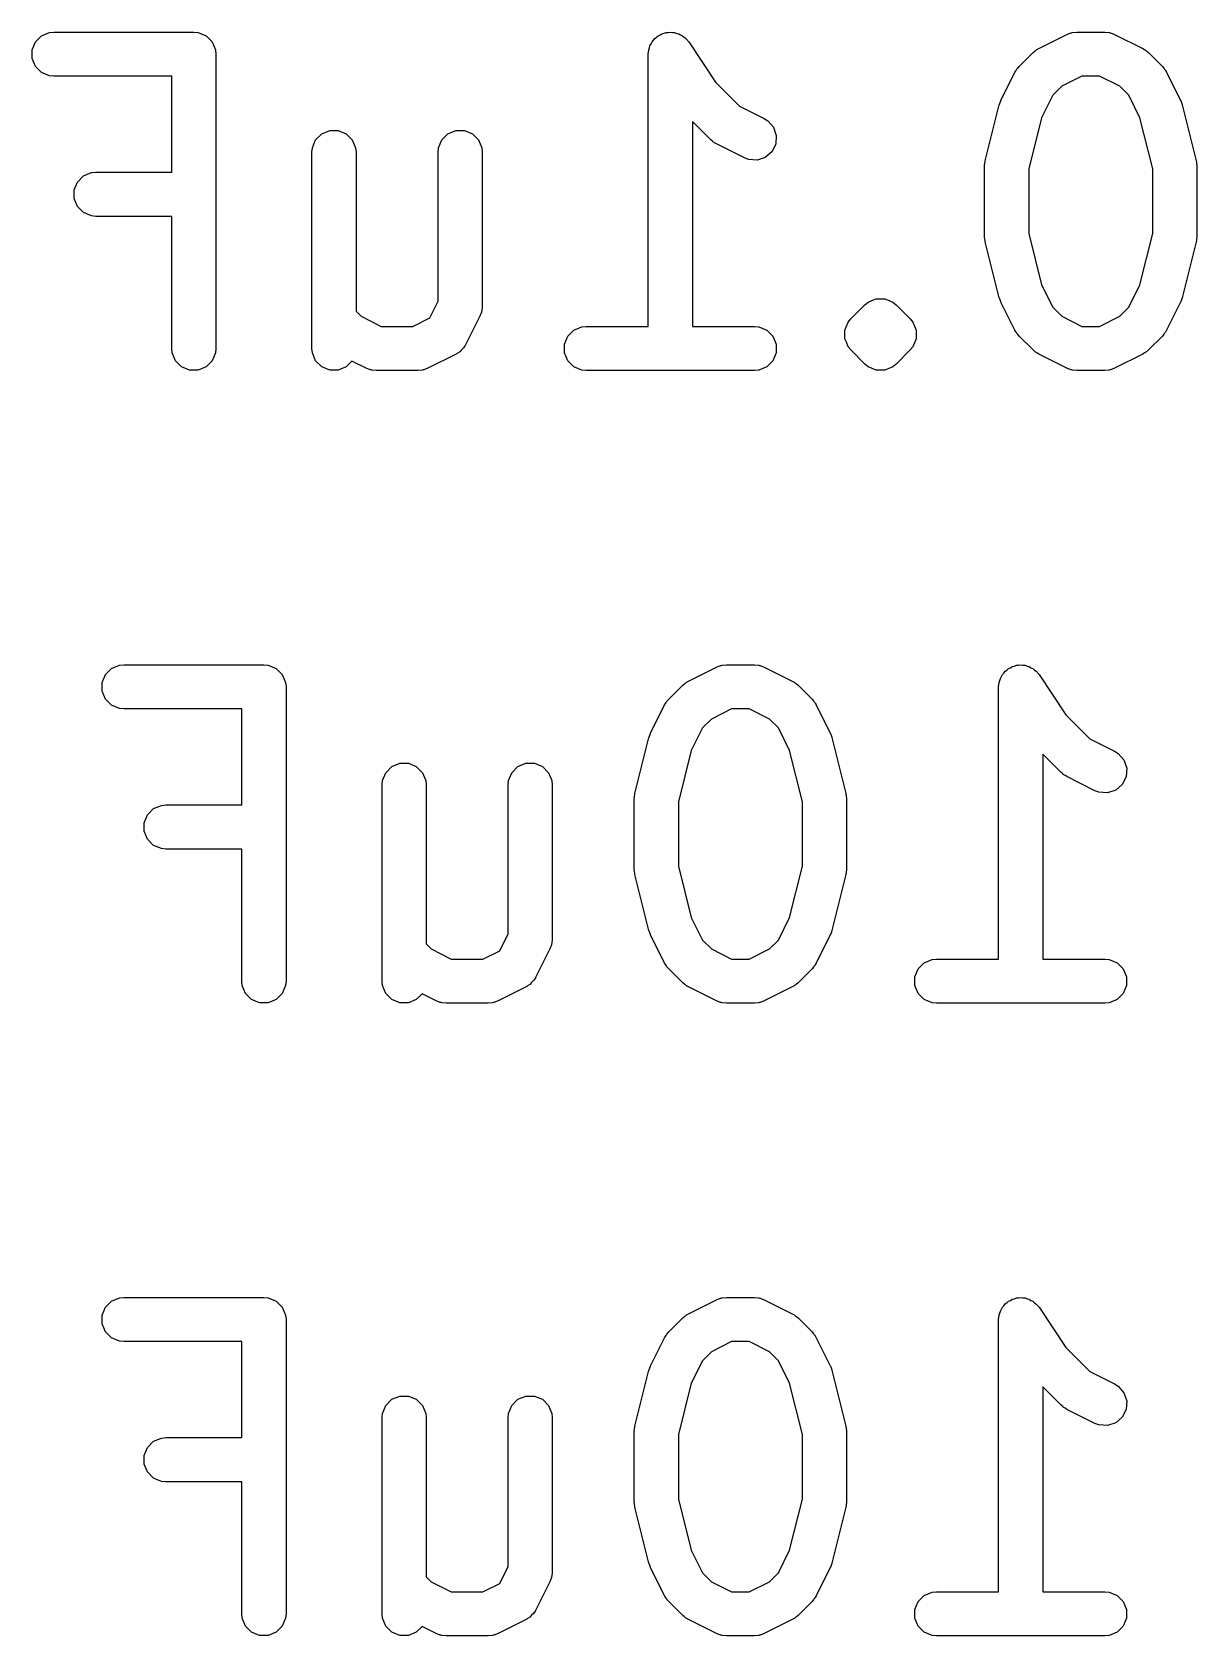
# Model space of a CAD drawing. Extents: x 2.01 to 5.6, y -4.28 to -1.65.
# Drawn here: x 2.0117 to 2.1676, y -3.7374 to -3.5228 of the extents above; entities that cross this region are included whole.
import ezdxf

# ---------------------------------------------------------------- set-up
doc = ezdxf.new("R2010")
doc.units = 0
doc.header["$MEASUREMENT"] = 0
doc.layers.add('BLACK', color=7, linetype='CONTINUOUS')

msp = doc.modelspace()

# ---------------------------------------------------------------- linework, layer by layer
at = {"layer": 'BLACK', "linetype": 'CONTINUOUS'}
for p, q in [((2.01298, -3.52333), (2.01405, -3.52288)), ((2.01405, -3.52288), (2.01462, -3.52283)), ((2.01462, -3.52283), (2.03337, -3.52283)), ((2.03337, -3.52283), (2.03395, -3.52288)), ((2.03395, -3.52288), (2.03501, -3.52333)), ((2.09574, -3.52321), (2.09599, -3.52305)), ((2.09599, -3.52305), (2.09627, -3.52299)), ((2.09627, -3.52299), (2.09654, -3.52288)), ((2.09654, -3.52288), (2.09683, -3.52288)), ((2.09683, -3.52288), (2.09712, -3.52283)), ((2.09712, -3.52283), (2.0974, -3.52288)), ((2.0974, -3.52288), (2.09769, -3.52288)), ((2.09769, -3.52288), (2.09796, -3.523)), ((2.09796, -3.523), (2.09825, -3.52305)), ((2.09825, -3.52305), (2.09849, -3.52321)), ((2.14641, -3.52501), (2.15016, -3.52314)), ((2.15016, -3.52314), (2.1507, -3.52293)), ((2.1507, -3.52293), (2.15081, -3.52292)), ((2.15081, -3.52292), (2.1509, -3.52288)), ((2.1509, -3.52288), (2.15148, -3.52283)), ((2.15148, -3.52283), (2.15523, -3.52283)), ((2.15523, -3.52283), (2.15581, -3.52288)), ((2.15581, -3.52288), (2.1559, -3.52292)), ((2.1559, -3.52292), (2.15601, -3.52293)), ((2.15601, -3.52293), (2.15655, -3.52314)), ((2.15655, -3.52314), (2.1603, -3.52501)), ((2.01173, -3.5252), (2.01217, -3.52414)), ((2.01173, -3.52636), (2.01173, -3.5252)), ((2.01217, -3.52414), (2.01298, -3.52333)), ((2.03501, -3.52333), (2.03583, -3.52414)), ((2.03583, -3.52414), (2.03627, -3.5252)), ((2.03627, -3.5252), (2.03632, -3.52578)), ((2.09416, -3.52577), (2.09422, -3.5252)), ((2.09422, -3.5252), (2.09433, -3.52493)), ((2.09433, -3.52493), (2.09439, -3.52465)), ((2.09439, -3.52465), (2.09455, -3.52441)), ((2.09455, -3.52441), (2.09466, -3.52414)), ((2.09466, -3.52414), (2.09486, -3.52393)), ((2.09486, -3.52393), (2.09503, -3.52369)), ((2.09503, -3.52369), (2.09527, -3.52353)), ((2.09527, -3.52353), (2.09547, -3.52333)), ((2.09547, -3.52333), (2.09574, -3.52321)), ((2.09849, -3.52321), (2.09875, -3.52333)), ((2.09875, -3.52333), (2.09896, -3.52353)), ((2.09896, -3.52353), (2.0992, -3.52369)), ((2.0992, -3.52369), (2.09957, -3.52414)), ((2.09957, -3.52414), (2.09957, -3.52414)), ((2.09957, -3.52414), (2.09957, -3.52414)), ((2.09957, -3.52414), (2.09957, -3.52414)), ((2.09957, -3.52414), (2.10316, -3.52952)), ((2.14587, -3.52538), (2.14592, -3.52532)), ((2.14592, -3.52532), (2.14601, -3.52527)), ((2.14601, -3.52527), (2.14609, -3.5252)), ((2.14609, -3.5252), (2.14616, -3.52517)), ((2.14616, -3.52517), (2.14641, -3.52501)), ((2.1603, -3.52501), (2.16055, -3.52517)), ((2.16055, -3.52517), (2.16062, -3.5252)), ((2.16062, -3.5252), (2.1607, -3.52527)), ((2.1607, -3.52527), (2.16079, -3.52532)), ((2.16079, -3.52532), (2.16084, -3.52538)), ((2.01217, -3.52742), (2.01173, -3.52636)), ((2.01298, -3.52824), (2.01217, -3.52742)), ((2.03632, -3.52578), (2.03632, -3.56515)), ((2.09416, -3.52578), (2.09416, -3.52577)), ((2.09416, -3.5622), (2.09416, -3.52578)), ((2.09416, -3.52578), (2.09416, -3.52578)), ((2.09416, -3.52578), (2.09416, -3.52578)), ((2.14358, -3.52767), (2.14377, -3.52744)), ((2.14377, -3.52744), (2.14564, -3.52557)), ((2.14564, -3.52557), (2.14587, -3.52538)), ((2.16084, -3.52538), (2.16107, -3.52557)), ((2.16107, -3.52557), (2.16294, -3.52744)), ((2.16294, -3.52744), (2.16313, -3.52767)), ((2.01405, -3.52868), (2.01298, -3.52824)), ((2.01462, -3.52873), (2.01405, -3.52868)), ((2.03042, -3.52873), (2.01462, -3.52873)), ((2.03042, -3.54158), (2.03042, -3.52873)), ((2.10316, -3.52952), (2.10636, -3.53273)), ((2.14134, -3.53196), (2.14322, -3.52821)), ((2.14322, -3.52821), (2.14337, -3.52796)), ((2.14337, -3.52796), (2.1434, -3.52789)), ((2.1434, -3.52789), (2.14347, -3.52781)), ((2.14347, -3.52781), (2.14352, -3.52772)), ((2.14352, -3.52772), (2.14358, -3.52767)), ((2.15218, -3.52873), (2.14948, -3.53008)), ((2.15453, -3.52873), (2.15218, -3.52873)), ((2.15723, -3.53008), (2.15453, -3.52873)), ((2.16313, -3.52767), (2.16319, -3.52772)), ((2.16319, -3.52772), (2.16324, -3.52781)), ((2.16324, -3.52781), (2.16331, -3.52789)), ((2.16331, -3.52789), (2.16334, -3.52796)), ((2.16334, -3.52796), (2.1635, -3.52821)), ((2.1635, -3.52821), (2.16537, -3.53196)), ((2.14828, -3.53128), (2.14677, -3.53431)), ((2.14948, -3.53008), (2.14828, -3.53128)), ((2.15843, -3.53128), (2.15723, -3.53008)), ((2.15994, -3.53431), (2.15843, -3.53128)), ((2.10636, -3.53273), (2.10968, -3.53439)), ((2.13924, -3.54006), (2.14112, -3.53256)), ((2.14112, -3.53256), (2.14113, -3.53252)), ((2.14113, -3.5325), (2.14123, -3.53226)), ((2.14113, -3.53252), (2.14113, -3.5325)), ((2.14123, -3.53226), (2.14131, -3.53202)), ((2.14131, -3.53202), (2.14132, -3.532)), ((2.14132, -3.532), (2.14134, -3.53196)), ((2.16537, -3.53196), (2.16539, -3.532)), ((2.16539, -3.532), (2.1654, -3.53202)), ((2.1654, -3.53202), (2.16549, -3.53226)), ((2.16549, -3.53226), (2.16558, -3.5325)), ((2.16558, -3.5325), (2.16558, -3.53252)), ((2.16558, -3.53252), (2.16559, -3.53256)), ((2.16559, -3.53256), (2.16747, -3.54006)), ((2.05048, -3.53645), (2.05154, -3.53601)), ((2.05154, -3.53601), (2.05269, -3.53601)), ((2.05269, -3.53601), (2.05376, -3.53645)), ((2.06735, -3.53645), (2.06842, -3.53601)), ((2.06842, -3.53601), (2.06957, -3.53601)), ((2.06957, -3.53601), (2.07063, -3.53645)), ((2.10252, -3.53724), (2.10007, -3.53478)), ((2.10007, -3.53478), (2.10007, -3.5622)), ((2.10968, -3.53439), (2.11017, -3.5347)), ((2.11017, -3.5347), (2.11093, -3.53557)), ((2.11093, -3.53557), (2.11129, -3.53666)), ((2.14677, -3.53431), (2.14506, -3.54114)), ((2.16165, -3.54114), (2.15994, -3.53431)), ((2.04922, -3.53833), (2.04966, -3.53726)), ((2.04966, -3.53726), (2.05048, -3.53645)), ((2.05376, -3.53645), (2.05457, -3.53726)), ((2.05457, -3.53726), (2.05501, -3.53833)), ((2.0661, -3.53833), (2.06654, -3.53726)), ((2.06654, -3.53726), (2.06735, -3.53645)), ((2.07063, -3.53645), (2.07145, -3.53726)), ((2.07145, -3.53726), (2.07189, -3.53833)), ((2.10275, -3.53743), (2.10252, -3.53724)), ((2.1028, -3.53749), (2.10275, -3.53743)), ((2.10289, -3.53754), (2.1028, -3.53749)), ((2.10297, -3.53761), (2.10289, -3.53754)), ((2.10304, -3.53764), (2.10297, -3.53761)), ((2.10329, -3.5378), (2.10304, -3.53764)), ((2.10704, -3.53967), (2.10329, -3.5378)), ((2.11121, -3.53781), (2.11069, -3.53884)), ((2.11129, -3.53666), (2.11121, -3.53781)), ((2.04917, -3.5389), (2.04922, -3.53833)), ((2.04917, -3.56515), (2.04917, -3.5389)), ((2.05501, -3.53833), (2.05507, -3.5389)), ((2.05507, -3.5389), (2.05507, -3.56018)), ((2.06604, -3.5389), (2.0661, -3.53833)), ((2.06604, -3.55883), (2.06604, -3.5389)), ((2.07189, -3.53833), (2.07194, -3.5389)), ((2.07194, -3.5389), (2.07194, -3.55953)), ((2.10758, -3.53988), (2.10704, -3.53967)), ((2.10873, -3.53996), (2.10758, -3.53988)), ((2.10982, -3.53959), (2.10873, -3.53996)), ((2.11069, -3.53884), (2.10982, -3.53959)), ((2.13919, -3.54042), (2.13921, -3.5402)), ((2.13921, -3.5402), (2.13923, -3.54016)), ((2.13923, -3.54016), (2.13924, -3.54006)), ((2.16747, -3.54006), (2.16748, -3.54016)), ((2.16748, -3.54016), (2.1675, -3.5402)), ((2.1675, -3.5402), (2.16752, -3.54042)), ((2.01779, -3.54289), (2.01861, -3.54207)), ((2.01861, -3.54207), (2.01967, -3.54163)), ((2.01967, -3.54163), (2.02025, -3.54158)), ((2.02025, -3.54158), (2.03042, -3.54158)), ((2.13915, -3.54078), (2.13916, -3.54068)), ((2.13915, -3.55015), (2.13915, -3.54078)), ((2.13916, -3.54063), (2.13919, -3.54042)), ((2.13916, -3.54068), (2.13916, -3.54063)), ((2.14506, -3.54114), (2.14506, -3.54979)), ((2.16165, -3.54979), (2.16165, -3.54114)), ((2.16752, -3.54042), (2.16755, -3.54063)), ((2.16755, -3.54063), (2.16755, -3.54068)), ((2.16755, -3.54068), (2.16756, -3.54078)), ((2.16756, -3.54078), (2.16756, -3.55015)), ((2.01735, -3.54395), (2.01779, -3.54289)), ((2.01735, -3.5451), (2.01735, -3.54395)), ((2.01779, -3.54617), (2.01735, -3.5451)), ((2.01861, -3.54698), (2.01779, -3.54617)), ((2.01967, -3.54742), (2.01861, -3.54698)), ((2.02025, -3.54748), (2.01967, -3.54742)), ((2.03042, -3.54748), (2.02025, -3.54748)), ((2.03042, -3.56515), (2.03042, -3.54748)), ((2.13916, -3.55025), (2.13915, -3.55015)), ((2.13916, -3.5503), (2.13916, -3.55025)), ((2.13919, -3.55051), (2.13916, -3.5503)), ((2.13921, -3.55073), (2.13919, -3.55051)), ((2.13923, -3.55077), (2.13921, -3.55073)), ((2.13924, -3.55087), (2.13923, -3.55077)), ((2.14112, -3.55837), (2.13924, -3.55087)), ((2.14506, -3.54979), (2.14677, -3.55662)), ((2.15994, -3.55662), (2.16165, -3.54979)), ((2.16747, -3.55087), (2.16559, -3.55837)), ((2.16748, -3.55077), (2.16747, -3.55087)), ((2.1675, -3.55073), (2.16748, -3.55077)), ((2.16752, -3.55051), (2.1675, -3.55073)), ((2.16755, -3.5503), (2.16752, -3.55051)), ((2.16756, -3.55015), (2.16755, -3.55025)), ((2.16755, -3.55025), (2.16755, -3.5503)), ((2.14677, -3.55662), (2.14828, -3.55965)), ((2.15843, -3.55965), (2.15994, -3.55662)), ((2.06492, -3.56107), (2.06604, -3.55883)), ((2.07194, -3.55953), (2.07189, -3.5601)), ((2.12127, -3.56119), (2.12315, -3.55931)), ((2.12315, -3.55931), (2.12359, -3.55895)), ((2.12359, -3.55895), (2.12431, -3.55865)), ((2.12359, -3.55895), (2.12359, -3.55895)), ((2.12431, -3.55865), (2.12466, -3.5585)), ((2.12466, -3.5585), (2.12581, -3.5585)), ((2.12581, -3.5585), (2.12581, -3.5585)), ((2.12581, -3.5585), (2.12615, -3.55865)), ((2.12615, -3.55865), (2.12687, -3.55895)), ((2.12687, -3.55895), (2.12687, -3.55895)), ((2.12687, -3.55895), (2.12732, -3.55931)), ((2.12732, -3.55931), (2.1292, -3.56119)), ((2.14113, -3.55841), (2.14112, -3.55837)), ((2.14113, -3.55843), (2.14113, -3.55841)), ((2.14123, -3.55867), (2.14113, -3.55843)), ((2.14131, -3.55891), (2.14123, -3.55867)), ((2.14132, -3.55893), (2.14131, -3.55891)), ((2.14134, -3.55897), (2.14132, -3.55893)), ((2.14322, -3.56272), (2.14134, -3.55897)), ((2.14828, -3.55965), (2.14948, -3.56085)), ((2.15723, -3.56085), (2.15843, -3.55965)), ((2.16537, -3.55897), (2.1635, -3.56272)), ((2.16539, -3.55893), (2.16537, -3.55897)), ((2.1654, -3.55891), (2.16539, -3.55893)), ((2.16549, -3.55867), (2.1654, -3.55891)), ((2.16558, -3.55843), (2.16549, -3.55867)), ((2.16559, -3.55837), (2.16558, -3.55841)), ((2.16558, -3.55841), (2.16558, -3.55843)), ((2.05507, -3.56018), (2.05574, -3.56085)), ((2.05574, -3.56085), (2.05844, -3.5622)), ((2.06267, -3.5622), (2.06492, -3.56107)), ((2.07163, -3.56085), (2.06976, -3.5646)), ((2.07184, -3.56031), (2.07163, -3.56085)), ((2.07185, -3.5602), (2.07184, -3.56031)), ((2.07189, -3.5601), (2.07185, -3.5602)), ((2.12046, -3.5627), (2.1209, -3.56164)), ((2.1209, -3.56164), (2.12127, -3.56119)), ((2.1292, -3.56119), (2.12956, -3.56164)), ((2.12956, -3.56164), (2.13, -3.5627)), ((2.14948, -3.56085), (2.15218, -3.5622)), ((2.15453, -3.5622), (2.15723, -3.56085)), ((2.05844, -3.5622), (2.06267, -3.5622)), ((2.08297, -3.56457), (2.08341, -3.56351)), ((2.08341, -3.56351), (2.08422, -3.5627)), ((2.08422, -3.5627), (2.08529, -3.56225)), ((2.08529, -3.56225), (2.08586, -3.5622)), ((2.08586, -3.5622), (2.09416, -3.5622)), ((2.10007, -3.5622), (2.10836, -3.5622)), ((2.10836, -3.5622), (2.10894, -3.56225)), ((2.10894, -3.56225), (2.11, -3.5627)), ((2.11, -3.5627), (2.11082, -3.56351)), ((2.11082, -3.56351), (2.11126, -3.56457)), ((2.12046, -3.56385), (2.12046, -3.5627)), ((2.12066, -3.56433), (2.12046, -3.56385)), ((2.13001, -3.56385), (2.12956, -3.56492)), ((2.13, -3.5627), (2.13001, -3.5627)), ((2.13001, -3.5627), (2.13001, -3.56385)), ((2.14337, -3.56297), (2.14322, -3.56272)), ((2.1434, -3.56304), (2.14337, -3.56297)), ((2.14347, -3.56312), (2.1434, -3.56304)), ((2.14352, -3.56321), (2.14347, -3.56312)), ((2.14358, -3.56326), (2.14352, -3.56321)), ((2.14377, -3.56349), (2.14358, -3.56326)), ((2.14564, -3.56536), (2.14377, -3.56349)), ((2.15218, -3.5622), (2.15453, -3.5622)), ((2.16294, -3.56349), (2.16107, -3.56536)), ((2.16313, -3.56326), (2.16294, -3.56349)), ((2.16319, -3.56321), (2.16313, -3.56326)), ((2.16324, -3.56312), (2.16319, -3.56321)), ((2.16331, -3.56304), (2.16324, -3.56312)), ((2.16334, -3.56297), (2.16331, -3.56304)), ((2.1635, -3.56272), (2.16334, -3.56297)), ((2.03047, -3.56573), (2.03042, -3.56515)), ((2.03092, -3.56679), (2.03047, -3.56573)), ((2.03627, -3.56573), (2.03583, -3.56679)), ((2.03632, -3.56515), (2.03627, -3.56573)), ((2.04922, -3.56573), (2.04917, -3.56515)), ((2.04966, -3.56679), (2.04922, -3.56573)), ((2.06844, -3.56592), (2.06469, -3.56779)), ((2.06853, -3.56586), (2.06844, -3.56592)), ((2.06858, -3.56584), (2.06853, -3.56586)), ((2.06864, -3.56579), (2.06858, -3.56584)), ((2.06893, -3.56561), (2.06864, -3.56579)), ((2.06917, -3.56533), (2.06893, -3.56561)), ((2.06945, -3.56509), (2.06917, -3.56533)), ((2.06963, -3.56479), (2.06945, -3.56509)), ((2.06968, -3.56474), (2.06963, -3.56479)), ((2.0697, -3.56469), (2.06968, -3.56474)), ((2.06976, -3.5646), (2.0697, -3.56469)), ((2.08297, -3.56573), (2.08297, -3.56457)), ((2.08341, -3.56679), (2.08297, -3.56573)), ((2.11126, -3.56573), (2.11082, -3.56679)), ((2.11126, -3.56457), (2.11126, -3.56573)), ((2.1209, -3.56492), (2.12066, -3.56433)), ((2.12127, -3.56536), (2.1209, -3.56492)), ((2.12315, -3.56724), (2.12127, -3.56536)), ((2.1292, -3.56536), (2.12732, -3.56724)), ((2.12956, -3.56492), (2.1292, -3.56536)), ((2.14587, -3.56555), (2.14564, -3.56536)), ((2.14592, -3.56561), (2.14587, -3.56555)), ((2.14601, -3.56566), (2.14592, -3.56561)), ((2.14609, -3.56573), (2.14601, -3.56566)), ((2.14616, -3.56576), (2.14609, -3.56573)), ((2.14641, -3.56592), (2.14616, -3.56576)), ((2.15016, -3.56779), (2.14641, -3.56592)), ((2.1603, -3.56592), (2.15655, -3.56779)), ((2.16055, -3.56576), (2.1603, -3.56592)), ((2.16062, -3.56573), (2.16055, -3.56576)), ((2.1607, -3.56566), (2.16062, -3.56573)), ((2.16079, -3.56561), (2.1607, -3.56566)), ((2.16084, -3.56555), (2.16079, -3.56561)), ((2.16107, -3.56536), (2.16084, -3.56555)), ((2.03173, -3.56761), (2.03092, -3.56679)), ((2.03279, -3.56805), (2.03173, -3.56761)), ((2.03395, -3.56805), (2.03279, -3.56805)), ((2.03501, -3.56761), (2.03395, -3.56805)), ((2.03583, -3.56679), (2.03501, -3.56761)), ((2.05048, -3.56761), (2.04966, -3.56679)), ((2.05154, -3.56805), (2.05048, -3.56761)), ((2.05269, -3.56805), (2.05154, -3.56805)), ((2.05376, -3.56761), (2.05269, -3.56805)), ((2.05452, -3.56684), (2.05376, -3.56761)), ((2.05642, -3.56779), (2.05452, -3.56684)), ((2.05696, -3.568), (2.05642, -3.56779)), ((2.05707, -3.56801), (2.05696, -3.568)), ((2.05717, -3.56805), (2.05707, -3.56801)), ((2.05774, -3.5681), (2.05717, -3.56805)), ((2.06337, -3.5681), (2.05774, -3.5681)), ((2.06394, -3.56805), (2.06337, -3.5681)), ((2.06404, -3.56801), (2.06394, -3.56805)), ((2.06415, -3.568), (2.06404, -3.56801)), ((2.06469, -3.56779), (2.06415, -3.568)), ((2.08422, -3.56761), (2.08341, -3.56679)), ((2.08529, -3.56805), (2.08422, -3.56761)), ((2.08586, -3.5681), (2.08529, -3.56805)), ((2.10836, -3.5681), (2.08586, -3.5681)), ((2.10894, -3.56805), (2.10836, -3.5681)), ((2.11, -3.56761), (2.10894, -3.56805)), ((2.11082, -3.56679), (2.11, -3.56761)), ((2.12359, -3.56761), (2.12315, -3.56724)), ((2.12466, -3.56805), (2.12359, -3.56761)), ((2.12581, -3.56805), (2.12466, -3.56805)), ((2.12466, -3.56805), (2.12466, -3.56805)), ((2.12687, -3.56761), (2.12581, -3.56805)), ((2.12581, -3.56805), (2.12581, -3.56805)), ((2.12732, -3.56724), (2.12687, -3.56761)), ((2.1507, -3.568), (2.15016, -3.56779)), ((2.15081, -3.56801), (2.1507, -3.568)), ((2.1509, -3.56805), (2.15081, -3.56801)), ((2.15148, -3.5681), (2.1509, -3.56805)), ((2.15523, -3.5681), (2.15148, -3.5681)), ((2.15581, -3.56805), (2.15523, -3.5681)), ((2.1559, -3.56801), (2.15581, -3.56805)), ((2.15601, -3.568), (2.1559, -3.56801)), ((2.15655, -3.56779), (2.15601, -3.568)), ((2.0211, -3.60985), (2.02154, -3.60879)), ((2.02154, -3.60879), (2.02236, -3.60797)), ((2.02236, -3.60797), (2.02342, -3.60753)), ((2.02342, -3.60753), (2.024, -3.60747)), ((2.024, -3.60747), (2.04274, -3.60747)), ((2.04274, -3.60747), (2.04332, -3.60753)), ((2.04332, -3.60753), (2.04439, -3.60797)), ((2.04439, -3.60797), (2.0452, -3.60879)), ((2.0452, -3.60879), (2.04564, -3.60985)), ((2.09954, -3.60966), (2.10329, -3.60778)), ((2.10329, -3.60778), (2.10383, -3.60758)), ((2.10383, -3.60758), (2.10394, -3.60757)), ((2.10394, -3.60757), (2.10404, -3.60753)), ((2.10404, -3.60753), (2.10461, -3.60747)), ((2.10461, -3.60747), (2.10836, -3.60747)), ((2.10836, -3.60747), (2.10894, -3.60753)), ((2.10894, -3.60753), (2.10904, -3.60757)), ((2.10904, -3.60757), (2.10914, -3.60758)), ((2.10914, -3.60758), (2.10968, -3.60778)), ((2.10968, -3.60778), (2.11343, -3.60966)), ((2.14142, -3.60905), (2.14153, -3.60879)), ((2.14153, -3.60879), (2.14173, -3.60858)), ((2.14173, -3.60858), (2.1419, -3.60834)), ((2.1419, -3.60834), (2.14214, -3.60818)), ((2.14214, -3.60818), (2.14234, -3.60797)), ((2.14234, -3.60797), (2.14261, -3.60786)), ((2.14261, -3.60786), (2.14285, -3.6077)), ((2.14285, -3.6077), (2.14314, -3.60764)), ((2.14314, -3.60764), (2.14341, -3.60753)), ((2.14341, -3.60753), (2.1437, -3.60753)), ((2.1437, -3.60753), (2.14399, -3.60747)), ((2.14399, -3.60747), (2.14427, -3.60753)), ((2.14427, -3.60753), (2.14456, -3.60753)), ((2.14456, -3.60753), (2.14483, -3.60764)), ((2.14483, -3.60764), (2.14511, -3.6077)), ((2.14511, -3.6077), (2.14536, -3.60786)), ((2.14536, -3.60786), (2.14562, -3.60797)), ((2.14562, -3.60797), (2.14583, -3.60818)), ((2.14583, -3.60818), (2.14607, -3.60834)), ((2.14607, -3.60834), (2.14644, -3.60878)), ((2.14644, -3.60878), (2.14644, -3.60879)), ((2.14644, -3.60879), (2.14644, -3.60879)), ((2.14644, -3.60879), (2.14644, -3.60879)), ((2.14644, -3.60879), (2.15003, -3.61417)), ((2.0211, -3.611), (2.0211, -3.60985)), ((2.02154, -3.61207), (2.0211, -3.611)), ((2.04564, -3.60985), (2.0457, -3.61043)), ((2.0457, -3.61043), (2.0457, -3.6498)), ((2.0969, -3.61209), (2.09877, -3.61021)), ((2.09877, -3.61021), (2.099, -3.61003)), ((2.099, -3.61003), (2.09905, -3.60997)), ((2.09905, -3.60997), (2.09914, -3.60991)), ((2.09914, -3.60991), (2.09922, -3.60985)), ((2.09922, -3.60985), (2.09929, -3.60982)), ((2.09929, -3.60982), (2.09954, -3.60966)), ((2.11343, -3.60966), (2.11368, -3.60982)), ((2.11368, -3.60982), (2.11375, -3.60985)), ((2.11375, -3.60985), (2.11383, -3.60991)), ((2.11383, -3.60991), (2.11392, -3.60997)), ((2.11392, -3.60997), (2.11397, -3.61003)), ((2.11397, -3.61003), (2.1142, -3.61021)), ((2.1142, -3.61021), (2.11607, -3.61209)), ((2.14103, -3.61042), (2.14109, -3.60985)), ((2.14103, -3.61043), (2.14103, -3.61042)), ((2.14103, -3.61042), (2.14103, -3.61042)), ((2.14103, -3.61042), (2.14103, -3.61042)), ((2.14103, -3.64684), (2.14103, -3.61043)), ((2.14109, -3.60985), (2.1412, -3.60958)), ((2.1412, -3.60958), (2.14126, -3.60929)), ((2.14126, -3.60929), (2.14142, -3.60905)), ((2.02236, -3.61288), (2.02154, -3.61207)), ((2.02342, -3.61332), (2.02236, -3.61288)), ((2.09447, -3.6166), (2.09635, -3.61285)), ((2.09635, -3.61285), (2.0965, -3.61261)), ((2.0965, -3.61261), (2.09653, -3.61253)), ((2.09653, -3.61253), (2.0966, -3.61245)), ((2.0966, -3.61245), (2.09665, -3.61237)), ((2.09665, -3.61237), (2.09671, -3.61231)), ((2.09671, -3.61231), (2.0969, -3.61209)), ((2.11607, -3.61209), (2.11626, -3.61231)), ((2.11626, -3.61231), (2.11632, -3.61237)), ((2.11632, -3.61237), (2.11637, -3.61245)), ((2.11637, -3.61245), (2.11644, -3.61253)), ((2.11644, -3.61253), (2.11647, -3.61261)), ((2.11647, -3.61261), (2.11663, -3.61285)), ((2.11663, -3.61285), (2.1185, -3.6166)), ((2.024, -3.61338), (2.02342, -3.61332)), ((2.03979, -3.61338), (2.024, -3.61338)), ((2.03979, -3.62622), (2.03979, -3.61338)), ((2.10261, -3.61473), (2.10141, -3.61592)), ((2.10531, -3.61338), (2.10261, -3.61473)), ((2.10766, -3.61338), (2.10531, -3.61338)), ((2.11036, -3.61473), (2.10766, -3.61338)), ((2.11156, -3.61592), (2.11036, -3.61473)), ((2.15003, -3.61417), (2.15323, -3.61737)), ((2.09237, -3.62471), (2.09425, -3.61721)), ((2.09425, -3.61721), (2.09426, -3.61717)), ((2.09426, -3.61715), (2.09436, -3.61691)), ((2.09426, -3.61717), (2.09426, -3.61715)), ((2.09436, -3.61691), (2.09444, -3.61666)), ((2.09444, -3.61666), (2.09446, -3.61665)), ((2.09446, -3.61665), (2.09447, -3.6166)), ((2.10141, -3.61592), (2.0999, -3.61896)), ((2.11307, -3.61896), (2.11156, -3.61592)), ((2.1185, -3.6166), (2.11852, -3.61665)), ((2.11852, -3.61665), (2.11853, -3.61666)), ((2.11853, -3.61666), (2.11862, -3.61691)), ((2.11862, -3.61691), (2.11871, -3.61715)), ((2.11871, -3.61715), (2.11871, -3.61717)), ((2.11871, -3.61717), (2.11873, -3.61721)), ((2.11873, -3.61721), (2.1206, -3.62471)), ((2.15323, -3.61737), (2.15655, -3.61903)), ((2.0999, -3.61896), (2.09819, -3.62579)), ((2.11478, -3.62579), (2.11307, -3.61896)), ((2.14939, -3.62189), (2.14693, -3.61943)), ((2.14693, -3.61943), (2.14693, -3.64684)), ((2.15655, -3.61903), (2.15704, -3.61934)), ((2.15704, -3.61934), (2.1578, -3.62021)), ((2.05904, -3.62191), (2.05985, -3.62109)), ((2.05985, -3.62109), (2.06092, -3.62065)), ((2.06092, -3.62065), (2.06207, -3.62065)), ((2.06207, -3.62065), (2.06313, -3.62109)), ((2.06313, -3.62109), (2.06395, -3.62191)), ((2.07591, -3.62191), (2.07672, -3.62109)), ((2.07672, -3.62109), (2.07779, -3.62065)), ((2.07779, -3.62065), (2.07894, -3.62065)), ((2.07894, -3.62065), (2.08001, -3.62109)), ((2.08001, -3.62109), (2.08082, -3.62191)), ((2.14962, -3.62207), (2.14939, -3.62189)), ((2.1578, -3.62021), (2.15816, -3.62131)), ((2.15816, -3.62131), (2.15808, -3.62245)), ((2.05854, -3.62355), (2.0586, -3.62297)), ((2.05854, -3.6498), (2.05854, -3.62355)), ((2.0586, -3.62297), (2.05904, -3.62191)), ((2.06395, -3.62191), (2.06439, -3.62297)), ((2.06439, -3.62297), (2.06445, -3.62355)), ((2.06445, -3.62355), (2.06445, -3.64482)), ((2.07541, -3.62355), (2.07547, -3.62297)), ((2.07541, -3.64347), (2.07541, -3.62355)), ((2.07547, -3.62297), (2.07591, -3.62191)), ((2.08082, -3.62191), (2.08126, -3.62297)), ((2.08126, -3.62297), (2.08132, -3.62355)), ((2.08132, -3.62355), (2.08132, -3.64417)), ((2.14967, -3.62213), (2.14962, -3.62207)), ((2.14976, -3.62219), (2.14967, -3.62213)), ((2.14984, -3.62225), (2.14976, -3.62219)), ((2.14991, -3.62228), (2.14984, -3.62225)), ((2.15016, -3.62244), (2.14991, -3.62228)), ((2.15391, -3.62432), (2.15016, -3.62244)), ((2.15756, -3.62348), (2.15669, -3.62424)), ((2.15808, -3.62245), (2.15756, -3.62348)), ((2.09229, -3.62528), (2.09232, -3.62506)), ((2.0923, -3.62532), (2.09229, -3.62528)), ((2.09229, -3.62542), (2.0923, -3.62532)), ((2.09229, -3.6348), (2.09229, -3.62542)), ((2.09232, -3.62506), (2.09234, -3.62485)), ((2.09234, -3.62485), (2.09236, -3.62481)), ((2.09236, -3.62481), (2.09237, -3.62471)), ((2.09819, -3.62579), (2.09819, -3.63443)), ((2.11478, -3.63443), (2.11478, -3.62579)), ((2.1206, -3.62471), (2.12061, -3.62481)), ((2.12061, -3.62481), (2.12063, -3.62485)), ((2.12063, -3.62485), (2.12065, -3.62506)), ((2.12065, -3.62506), (2.12068, -3.62528)), ((2.12068, -3.62528), (2.12068, -3.62532)), ((2.12068, -3.62532), (2.12069, -3.62542)), ((2.12069, -3.62542), (2.12069, -3.6348)), ((2.15445, -3.62452), (2.15391, -3.62432)), ((2.1556, -3.6246), (2.15445, -3.62452)), ((2.15669, -3.62424), (2.1556, -3.6246)), ((2.02673, -3.6286), (2.02717, -3.62753)), ((2.02717, -3.62753), (2.02798, -3.62672)), ((2.02798, -3.62672), (2.02905, -3.62628)), ((2.02905, -3.62628), (2.02962, -3.62622)), ((2.02962, -3.62622), (2.03979, -3.62622)), ((2.02673, -3.62975), (2.02673, -3.6286)), ((2.02717, -3.63081), (2.02673, -3.62975)), ((2.02798, -3.63163), (2.02717, -3.63081)), ((2.02905, -3.63207), (2.02798, -3.63163)), ((2.02962, -3.63213), (2.02905, -3.63207)), ((2.03979, -3.63213), (2.02962, -3.63213)), ((2.03979, -3.6498), (2.03979, -3.63213)), ((2.09819, -3.63443), (2.0999, -3.64127)), ((2.11307, -3.64127), (2.11478, -3.63443)), ((2.0923, -3.6349), (2.09229, -3.6348)), ((2.09229, -3.63494), (2.0923, -3.6349)), ((2.09232, -3.63516), (2.09229, -3.63494)), ((2.09234, -3.63537), (2.09232, -3.63516)), ((2.09236, -3.63541), (2.09234, -3.63537)), ((2.09237, -3.63551), (2.09236, -3.63541)), ((2.09425, -3.64301), (2.09237, -3.63551)), ((2.1206, -3.63551), (2.11873, -3.64301)), ((2.12061, -3.63541), (2.1206, -3.63551)), ((2.12063, -3.63537), (2.12061, -3.63541)), ((2.12065, -3.63516), (2.12063, -3.63537)), ((2.12068, -3.63494), (2.12065, -3.63516)), ((2.12069, -3.6348), (2.12068, -3.6349)), ((2.12068, -3.6349), (2.12068, -3.63494)), ((2.09426, -3.64306), (2.09425, -3.64301)), ((2.09426, -3.64308), (2.09426, -3.64306)), ((2.09436, -3.64332), (2.09426, -3.64308)), ((2.09444, -3.64356), (2.09436, -3.64332)), ((2.0999, -3.64127), (2.10141, -3.6443)), ((2.11156, -3.6443), (2.11307, -3.64127)), ((2.11862, -3.64332), (2.11853, -3.64356)), ((2.11871, -3.64308), (2.11862, -3.64332)), ((2.11873, -3.64301), (2.11871, -3.64306)), ((2.11871, -3.64306), (2.11871, -3.64308)), ((2.06445, -3.64482), (2.06512, -3.64549)), ((2.07429, -3.64572), (2.07541, -3.64347)), ((2.08121, -3.64495), (2.08101, -3.64549)), ((2.08122, -3.64485), (2.08121, -3.64495)), ((2.08126, -3.64475), (2.08122, -3.64485)), ((2.08132, -3.64417), (2.08126, -3.64475)), ((2.09446, -3.64358), (2.09444, -3.64356)), ((2.09447, -3.64362), (2.09446, -3.64358)), ((2.09635, -3.64737), (2.09447, -3.64362)), ((2.10141, -3.6443), (2.10261, -3.64549)), ((2.11036, -3.64549), (2.11156, -3.6443)), ((2.1185, -3.64362), (2.11663, -3.64737)), ((2.11852, -3.64358), (2.1185, -3.64362)), ((2.11853, -3.64356), (2.11852, -3.64358)), ((2.06512, -3.64549), (2.06781, -3.64684)), ((2.06781, -3.64684), (2.07204, -3.64684)), ((2.07204, -3.64684), (2.07429, -3.64572)), ((2.08101, -3.64549), (2.07913, -3.64924)), ((2.0965, -3.64761), (2.09635, -3.64737)), ((2.09653, -3.64769), (2.0965, -3.64761)), ((2.10261, -3.64549), (2.10531, -3.64684)), ((2.10531, -3.64684), (2.10766, -3.64684)), ((2.10766, -3.64684), (2.11036, -3.64549)), ((2.11647, -3.64761), (2.11644, -3.64769)), ((2.11663, -3.64737), (2.11647, -3.64761)), ((2.13028, -3.64816), (2.13109, -3.64734)), ((2.13109, -3.64734), (2.13216, -3.6469)), ((2.13216, -3.6469), (2.13273, -3.64684)), ((2.13273, -3.64684), (2.14103, -3.64684)), ((2.14693, -3.64684), (2.15523, -3.64684)), ((2.15523, -3.64684), (2.15581, -3.6469)), ((2.15581, -3.6469), (2.15687, -3.64734)), ((2.15687, -3.64734), (2.15769, -3.64816)), ((2.07882, -3.64973), (2.07854, -3.64997)), ((2.07901, -3.64944), (2.07882, -3.64973)), ((2.07906, -3.64938), (2.07901, -3.64944)), ((2.07907, -3.64934), (2.07906, -3.64938)), ((2.07913, -3.64924), (2.07907, -3.64934)), ((2.0966, -3.64777), (2.09653, -3.64769)), ((2.09665, -3.64786), (2.0966, -3.64777)), ((2.09671, -3.64791), (2.09665, -3.64786)), ((2.0969, -3.64813), (2.09671, -3.64791)), ((2.09877, -3.65001), (2.0969, -3.64813)), ((2.11607, -3.64813), (2.1142, -3.65001)), ((2.11626, -3.64791), (2.11607, -3.64813)), ((2.11632, -3.64786), (2.11626, -3.64791)), ((2.11637, -3.64777), (2.11632, -3.64786)), ((2.11644, -3.64769), (2.11637, -3.64777)), ((2.12984, -3.64922), (2.13028, -3.64816)), ((2.12984, -3.65037), (2.12984, -3.64922)), ((2.15769, -3.64816), (2.15813, -3.64922)), ((2.15813, -3.64922), (2.15813, -3.65037)), ((2.03985, -3.65037), (2.03979, -3.6498)), ((2.04029, -3.65144), (2.03985, -3.65037)), ((2.0411, -3.65225), (2.04029, -3.65144)), ((2.0452, -3.65144), (2.04439, -3.65225)), ((2.04564, -3.65037), (2.0452, -3.65144)), ((2.0457, -3.6498), (2.04564, -3.65037)), ((2.0586, -3.65037), (2.05854, -3.6498)), ((2.05904, -3.65144), (2.0586, -3.65037)), ((2.05985, -3.65225), (2.05904, -3.65144)), ((2.0639, -3.65149), (2.06313, -3.65225)), ((2.0658, -3.65244), (2.0639, -3.65149)), ((2.07781, -3.65056), (2.07406, -3.65244)), ((2.07791, -3.6505), (2.07781, -3.65056)), ((2.07795, -3.65049), (2.07791, -3.6505)), ((2.07801, -3.65044), (2.07795, -3.65049)), ((2.0783, -3.65025), (2.07801, -3.65044)), ((2.07854, -3.64997), (2.0783, -3.65025)), ((2.099, -3.65019), (2.09877, -3.65001)), ((2.09905, -3.65025), (2.099, -3.65019)), ((2.09914, -3.65031), (2.09905, -3.65025)), ((2.09922, -3.65038), (2.09914, -3.65031)), ((2.09929, -3.65041), (2.09922, -3.65038)), ((2.09954, -3.65056), (2.09929, -3.65041)), ((2.10329, -3.65244), (2.09954, -3.65056)), ((2.11343, -3.65056), (2.10968, -3.65244)), ((2.11368, -3.65041), (2.11343, -3.65056)), ((2.11375, -3.65038), (2.11368, -3.65041)), ((2.11383, -3.65031), (2.11375, -3.65038)), ((2.11392, -3.65025), (2.11383, -3.65031)), ((2.11397, -3.65019), (2.11392, -3.65025)), ((2.1142, -3.65001), (2.11397, -3.65019)), ((2.13028, -3.65144), (2.12984, -3.65037)), ((2.13109, -3.65225), (2.13028, -3.65144)), ((2.15769, -3.65144), (2.15687, -3.65225)), ((2.15813, -3.65037), (2.15769, -3.65144)), ((2.04217, -3.65269), (2.0411, -3.65225)), ((2.04332, -3.65269), (2.04217, -3.65269)), ((2.04439, -3.65225), (2.04332, -3.65269)), ((2.06092, -3.65269), (2.05985, -3.65225)), ((2.06207, -3.65269), (2.06092, -3.65269)), ((2.06313, -3.65225), (2.06207, -3.65269)), ((2.06634, -3.65264), (2.0658, -3.65244)), ((2.06644, -3.65265), (2.06634, -3.65264)), ((2.06654, -3.65269), (2.06644, -3.65265)), ((2.06712, -3.65275), (2.06654, -3.65269)), ((2.07274, -3.65275), (2.06712, -3.65275)), ((2.07332, -3.65269), (2.07274, -3.65275)), ((2.07341, -3.65265), (2.07332, -3.65269)), ((2.07352, -3.65264), (2.07341, -3.65265)), ((2.07406, -3.65244), (2.07352, -3.65264)), ((2.10383, -3.65264), (2.10329, -3.65244)), ((2.10394, -3.65265), (2.10383, -3.65264)), ((2.10404, -3.65269), (2.10394, -3.65265)), ((2.10461, -3.65275), (2.10404, -3.65269)), ((2.10836, -3.65275), (2.10461, -3.65275)), ((2.10894, -3.65269), (2.10836, -3.65275)), ((2.10904, -3.65265), (2.10894, -3.65269)), ((2.10914, -3.65264), (2.10904, -3.65265)), ((2.10968, -3.65244), (2.10914, -3.65264)), ((2.13216, -3.65269), (2.13109, -3.65225)), ((2.13273, -3.65275), (2.13216, -3.65269)), ((2.15523, -3.65275), (2.13273, -3.65275)), ((2.15581, -3.65269), (2.15523, -3.65275)), ((2.15687, -3.65225), (2.15581, -3.65269)), ((2.02154, -3.69343), (2.02236, -3.69262)), ((2.02236, -3.69262), (2.02342, -3.69218)), ((2.02342, -3.69218), (2.024, -3.69212)), ((2.024, -3.69212), (2.04274, -3.69212)), ((2.04274, -3.69212), (2.04332, -3.69218)), ((2.04332, -3.69218), (2.04439, -3.69262)), ((2.04439, -3.69262), (2.0452, -3.69343)), ((2.09954, -3.69431), (2.10329, -3.69243)), ((2.10329, -3.69243), (2.10383, -3.69222)), ((2.10383, -3.69222), (2.10394, -3.69222)), ((2.10394, -3.69222), (2.10404, -3.69218)), ((2.10404, -3.69218), (2.10461, -3.69212)), ((2.10461, -3.69212), (2.10836, -3.69212)), ((2.10836, -3.69212), (2.10894, -3.69218)), ((2.10894, -3.69218), (2.10904, -3.69222)), ((2.10904, -3.69222), (2.10914, -3.69222)), ((2.10914, -3.69222), (2.10968, -3.69243)), ((2.10968, -3.69243), (2.11343, -3.69431)), ((2.14214, -3.69282), (2.14234, -3.69262)), ((2.14234, -3.69262), (2.14261, -3.6925)), ((2.14261, -3.6925), (2.14285, -3.69234)), ((2.14285, -3.69234), (2.14314, -3.69229)), ((2.14314, -3.69229), (2.14341, -3.69218)), ((2.14341, -3.69218), (2.1437, -3.69218)), ((2.1437, -3.69218), (2.14399, -3.69212)), ((2.14399, -3.69212), (2.14427, -3.69218)), ((2.14427, -3.69218), (2.14456, -3.69218)), ((2.14456, -3.69218), (2.14483, -3.69229)), ((2.14483, -3.69229), (2.14511, -3.69234)), ((2.14511, -3.69234), (2.14536, -3.69251)), ((2.14536, -3.69251), (2.14562, -3.69262)), ((2.14562, -3.69262), (2.14583, -3.69282)), ((2.0211, -3.6945), (2.02154, -3.69343)), ((2.0211, -3.69565), (2.0211, -3.6945)), ((2.0452, -3.69343), (2.04564, -3.6945)), ((2.04564, -3.6945), (2.0457, -3.69507)), ((2.09877, -3.69486), (2.099, -3.69467)), ((2.099, -3.69467), (2.09905, -3.69461)), ((2.09905, -3.69461), (2.09914, -3.69456)), ((2.09914, -3.69456), (2.09922, -3.69449)), ((2.09922, -3.69449), (2.09929, -3.69446)), ((2.09929, -3.69446), (2.09954, -3.69431)), ((2.11343, -3.69431), (2.11368, -3.69446)), ((2.11368, -3.69446), (2.11375, -3.69449)), ((2.11375, -3.69449), (2.11383, -3.69456)), ((2.11383, -3.69456), (2.11392, -3.69461)), ((2.11392, -3.69461), (2.11397, -3.69467)), ((2.11397, -3.69467), (2.1142, -3.69486)), ((2.14103, -3.69507), (2.14109, -3.6945)), ((2.14109, -3.6945), (2.1412, -3.69423)), ((2.1412, -3.69423), (2.14126, -3.69394)), ((2.14126, -3.69394), (2.14142, -3.6937)), ((2.14142, -3.6937), (2.14153, -3.69343)), ((2.14153, -3.69343), (2.14173, -3.69322)), ((2.14173, -3.69322), (2.1419, -3.69298)), ((2.1419, -3.69298), (2.14214, -3.69282)), ((2.14583, -3.69282), (2.14607, -3.69299)), ((2.14607, -3.69299), (2.14644, -3.69343)), ((2.14644, -3.69343), (2.14644, -3.69343)), ((2.14644, -3.69343), (2.14644, -3.69343)), ((2.14644, -3.69343), (2.14644, -3.69343)), ((2.14644, -3.69343), (2.15003, -3.69881)), ((2.02154, -3.69671), (2.0211, -3.69565)), ((2.02236, -3.69753), (2.02154, -3.69671)), ((2.0457, -3.69507), (2.0457, -3.73444)), ((2.09665, -3.69701), (2.09671, -3.69696)), ((2.09671, -3.69696), (2.0969, -3.69673)), ((2.0969, -3.69673), (2.09877, -3.69486)), ((2.1142, -3.69486), (2.11607, -3.69673)), ((2.11607, -3.69673), (2.11626, -3.69696)), ((2.11626, -3.69696), (2.11632, -3.69701)), ((2.14103, -3.73149), (2.14103, -3.69507)), ((2.14103, -3.69507), (2.14103, -3.69507)), ((2.14103, -3.69507), (2.14103, -3.69507)), ((2.14103, -3.69507), (2.14103, -3.69507)), ((2.02342, -3.69797), (2.02236, -3.69753)), ((2.024, -3.69802), (2.02342, -3.69797)), ((2.03979, -3.69802), (2.024, -3.69802)), ((2.03979, -3.71087), (2.03979, -3.69802)), ((2.09447, -3.70125), (2.09635, -3.6975)), ((2.09635, -3.6975), (2.0965, -3.69725)), ((2.0965, -3.69725), (2.09653, -3.69718)), ((2.09653, -3.69718), (2.0966, -3.6971)), ((2.0966, -3.6971), (2.09665, -3.69701)), ((2.10531, -3.69802), (2.10261, -3.69937)), ((2.10766, -3.69802), (2.10531, -3.69802)), ((2.11036, -3.69937), (2.10766, -3.69802)), ((2.11632, -3.69701), (2.11637, -3.6971)), ((2.11637, -3.6971), (2.11644, -3.69718)), ((2.11644, -3.69718), (2.11647, -3.69725)), ((2.11647, -3.69725), (2.11663, -3.6975)), ((2.11663, -3.6975), (2.1185, -3.70125)), ((2.15003, -3.69881), (2.15323, -3.70202)), ((2.09446, -3.70129), (2.09447, -3.70125)), ((2.10141, -3.70057), (2.0999, -3.7036)), ((2.10261, -3.69937), (2.10141, -3.70057)), ((2.11156, -3.70057), (2.11036, -3.69937)), ((2.11307, -3.7036), (2.11156, -3.70057)), ((2.1185, -3.70125), (2.11852, -3.70129)), ((2.09237, -3.70935), (2.09425, -3.70185)), ((2.09425, -3.70185), (2.09426, -3.70181)), ((2.09426, -3.70179), (2.09436, -3.70155)), ((2.09426, -3.70181), (2.09426, -3.70179)), ((2.09436, -3.70155), (2.09444, -3.70131)), ((2.09444, -3.70131), (2.09446, -3.70129)), ((2.11852, -3.70129), (2.11853, -3.70131)), ((2.11853, -3.70131), (2.11862, -3.70155)), ((2.11862, -3.70155), (2.11871, -3.70179)), ((2.11871, -3.70179), (2.11871, -3.70181)), ((2.11871, -3.70181), (2.11873, -3.70185)), ((2.11873, -3.70185), (2.1206, -3.70935)), ((2.15323, -3.70202), (2.15655, -3.70368)), ((2.05985, -3.70574), (2.06092, -3.7053)), ((2.06092, -3.7053), (2.06207, -3.7053)), ((2.06207, -3.7053), (2.06313, -3.70574)), ((2.07672, -3.70574), (2.07779, -3.7053)), ((2.07779, -3.7053), (2.07894, -3.7053)), ((2.07894, -3.7053), (2.08001, -3.70574)), ((2.0999, -3.7036), (2.09819, -3.71043)), ((2.11478, -3.71043), (2.11307, -3.7036)), ((2.14939, -3.70653), (2.14693, -3.70407)), ((2.14693, -3.70407), (2.14693, -3.73149)), ((2.15655, -3.70368), (2.15704, -3.70399)), ((2.15704, -3.70399), (2.1578, -3.70486)), ((2.1578, -3.70486), (2.15816, -3.70595)), ((2.05854, -3.70819), (2.0586, -3.70762)), ((2.0586, -3.70762), (2.05904, -3.70655)), ((2.05904, -3.70655), (2.05985, -3.70574)), ((2.06313, -3.70574), (2.06395, -3.70655)), ((2.06395, -3.70655), (2.06439, -3.70762)), ((2.06439, -3.70762), (2.06445, -3.70819)), ((2.07541, -3.70819), (2.07547, -3.70762)), ((2.07547, -3.70762), (2.07591, -3.70655)), ((2.07591, -3.70655), (2.07672, -3.70574)), ((2.08001, -3.70574), (2.08082, -3.70655)), ((2.08082, -3.70655), (2.08126, -3.70762)), ((2.08126, -3.70762), (2.08132, -3.70819)), ((2.14962, -3.70672), (2.14939, -3.70653)), ((2.14967, -3.70678), (2.14962, -3.70672)), ((2.14976, -3.70683), (2.14967, -3.70678)), ((2.14984, -3.7069), (2.14976, -3.70683)), ((2.14991, -3.70693), (2.14984, -3.7069)), ((2.15016, -3.70709), (2.14991, -3.70693)), ((2.15391, -3.70896), (2.15016, -3.70709)), ((2.15808, -3.7071), (2.15756, -3.70813)), ((2.15816, -3.70595), (2.15808, -3.7071)), ((2.05854, -3.73444), (2.05854, -3.70819)), ((2.06445, -3.70819), (2.06445, -3.72947)), ((2.07541, -3.72812), (2.07541, -3.70819)), ((2.08132, -3.70819), (2.08132, -3.72882)), ((2.09229, -3.70993), (2.09232, -3.70971)), ((2.09232, -3.70971), (2.09234, -3.70949)), ((2.09234, -3.70949), (2.09236, -3.70945)), ((2.09236, -3.70945), (2.09237, -3.70935)), ((2.1206, -3.70935), (2.12061, -3.70945)), ((2.12061, -3.70945), (2.12063, -3.70949)), ((2.12063, -3.70949), (2.12065, -3.70971)), ((2.12065, -3.70971), (2.12068, -3.70993)), ((2.15445, -3.70917), (2.15391, -3.70896)), ((2.1556, -3.70925), (2.15445, -3.70917)), ((2.15669, -3.70889), (2.1556, -3.70925)), ((2.15756, -3.70813), (2.15669, -3.70889)), ((2.02717, -3.71218), (2.02798, -3.71136)), ((2.02798, -3.71136), (2.02905, -3.71092)), ((2.02905, -3.71092), (2.02962, -3.71087)), ((2.02962, -3.71087), (2.03979, -3.71087)), ((2.0923, -3.70997), (2.09229, -3.70993)), ((2.09229, -3.71007), (2.0923, -3.70997)), ((2.09229, -3.71944), (2.09229, -3.71007)), ((2.09819, -3.71043), (2.09819, -3.71908)), ((2.11478, -3.71908), (2.11478, -3.71043)), ((2.12068, -3.70993), (2.12068, -3.70997)), ((2.12068, -3.70997), (2.12069, -3.71007)), ((2.12069, -3.71007), (2.12069, -3.71944)), ((2.02673, -3.71324), (2.02717, -3.71218)), ((2.02673, -3.7144), (2.02673, -3.71324)), ((2.02717, -3.71546), (2.02673, -3.7144)), ((2.02798, -3.71627), (2.02717, -3.71546)), ((2.02905, -3.71672), (2.02798, -3.71627)), ((2.02962, -3.71677), (2.02905, -3.71672)), ((2.03979, -3.71677), (2.02962, -3.71677)), ((2.03979, -3.73444), (2.03979, -3.71677)), ((2.0923, -3.71954), (2.09229, -3.71944)), ((2.09229, -3.71959), (2.0923, -3.71954)), ((2.09232, -3.7198), (2.09229, -3.71959)), ((2.09234, -3.72002), (2.09232, -3.7198)), ((2.09236, -3.72006), (2.09234, -3.72002)), ((2.09237, -3.72016), (2.09236, -3.72006)), ((2.09425, -3.72766), (2.09237, -3.72016)), ((2.09819, -3.71908), (2.0999, -3.72591)), ((2.11307, -3.72591), (2.11478, -3.71908)), ((2.1206, -3.72016), (2.11873, -3.72766)), ((2.12061, -3.72006), (2.1206, -3.72016)), ((2.12063, -3.72002), (2.12061, -3.72006)), ((2.12065, -3.7198), (2.12063, -3.72002)), ((2.12068, -3.71959), (2.12065, -3.7198)), ((2.12069, -3.71944), (2.12068, -3.71954)), ((2.12068, -3.71954), (2.12068, -3.71959)), ((2.0999, -3.72591), (2.10141, -3.72894)), ((2.11156, -3.72894), (2.11307, -3.72591)), ((2.07429, -3.73037), (2.07541, -3.72812)), ((2.08132, -3.72882), (2.08126, -3.72939)), ((2.09426, -3.7277), (2.09425, -3.72766)), ((2.09426, -3.72772), (2.09426, -3.7277)), ((2.09436, -3.72796), (2.09426, -3.72772)), ((2.09444, -3.7282), (2.09436, -3.72796)), ((2.09446, -3.72822), (2.09444, -3.7282)), ((2.09447, -3.72826), (2.09446, -3.72822)), ((2.09635, -3.73201), (2.09447, -3.72826)), ((2.10141, -3.72894), (2.10261, -3.73014)), ((2.11036, -3.73014), (2.11156, -3.72894)), ((2.1185, -3.72826), (2.11663, -3.73201)), ((2.11852, -3.72822), (2.1185, -3.72826)), ((2.11853, -3.7282), (2.11852, -3.72822)), ((2.11862, -3.72796), (2.11853, -3.7282)), ((2.11871, -3.72772), (2.11862, -3.72796)), ((2.11873, -3.72766), (2.11871, -3.7277)), ((2.11871, -3.7277), (2.11871, -3.72772)), ((2.06445, -3.72947), (2.06512, -3.73014)), ((2.06512, -3.73014), (2.06781, -3.73149)), ((2.07204, -3.73149), (2.07429, -3.73037)), ((2.08101, -3.73014), (2.07913, -3.73389)), ((2.08121, -3.7296), (2.08101, -3.73014)), ((2.08122, -3.72949), (2.08121, -3.7296)), ((2.08126, -3.72939), (2.08122, -3.72949)), ((2.10261, -3.73014), (2.10531, -3.73149)), ((2.10766, -3.73149), (2.11036, -3.73014)), ((2.06781, -3.73149), (2.07204, -3.73149)), ((2.0965, -3.73226), (2.09635, -3.73201)), ((2.09653, -3.73233), (2.0965, -3.73226)), ((2.0966, -3.73241), (2.09653, -3.73233)), ((2.09665, -3.7325), (2.0966, -3.73241)), ((2.09671, -3.73255), (2.09665, -3.7325)), ((2.0969, -3.73278), (2.09671, -3.73255)), ((2.09877, -3.73465), (2.0969, -3.73278)), ((2.10531, -3.73149), (2.10766, -3.73149)), ((2.11607, -3.73278), (2.1142, -3.73465)), ((2.11626, -3.73255), (2.11607, -3.73278)), ((2.11632, -3.7325), (2.11626, -3.73255)), ((2.11637, -3.73241), (2.11632, -3.7325)), ((2.11644, -3.73233), (2.11637, -3.73241)), ((2.11647, -3.73226), (2.11644, -3.73233)), ((2.11663, -3.73201), (2.11647, -3.73226)), ((2.12984, -3.73387), (2.13028, -3.7328)), ((2.13028, -3.7328), (2.13109, -3.73199)), ((2.13109, -3.73199), (2.13216, -3.73155)), ((2.13216, -3.73155), (2.13273, -3.73149)), ((2.13273, -3.73149), (2.14103, -3.73149)), ((2.14693, -3.73149), (2.15523, -3.73149)), ((2.15523, -3.73149), (2.15581, -3.73155)), ((2.15581, -3.73155), (2.15687, -3.73199)), ((2.15687, -3.73199), (2.15769, -3.7328)), ((2.15769, -3.7328), (2.15813, -3.73387)), ((2.03985, -3.73502), (2.03979, -3.73444)), ((2.04029, -3.73608), (2.03985, -3.73502)), ((2.04564, -3.73502), (2.0452, -3.73608)), ((2.0457, -3.73444), (2.04564, -3.73502)), ((2.0586, -3.73502), (2.05854, -3.73444)), ((2.05904, -3.73608), (2.0586, -3.73502)), ((2.07781, -3.73521), (2.07406, -3.73708)), ((2.07791, -3.73515), (2.07781, -3.73521)), ((2.07795, -3.73513), (2.07791, -3.73515)), ((2.07801, -3.73508), (2.07795, -3.73513)), ((2.0783, -3.7349), (2.07801, -3.73508)), ((2.07854, -3.73462), (2.0783, -3.7349)), ((2.07882, -3.73438), (2.07854, -3.73462)), ((2.07901, -3.73409), (2.07882, -3.73438)), ((2.07906, -3.73403), (2.07901, -3.73409)), ((2.07907, -3.73398), (2.07906, -3.73403)), ((2.07913, -3.73389), (2.07907, -3.73398)), ((2.099, -3.73484), (2.09877, -3.73465)), ((2.09905, -3.7349), (2.099, -3.73484)), ((2.09914, -3.73496), (2.09905, -3.7349)), ((2.09922, -3.73502), (2.09914, -3.73496)), ((2.09929, -3.73505), (2.09922, -3.73502)), ((2.09954, -3.73521), (2.09929, -3.73505)), ((2.10329, -3.73708), (2.09954, -3.73521)), ((2.11343, -3.73521), (2.10968, -3.73708)), ((2.11368, -3.73505), (2.11343, -3.73521)), ((2.11375, -3.73502), (2.11368, -3.73505)), ((2.11383, -3.73496), (2.11375, -3.73502)), ((2.11392, -3.7349), (2.11383, -3.73496)), ((2.11397, -3.73484), (2.11392, -3.7349)), ((2.1142, -3.73465), (2.11397, -3.73484)), ((2.12984, -3.73502), (2.12984, -3.73387)), ((2.13028, -3.73608), (2.12984, -3.73502)), ((2.15813, -3.73502), (2.15769, -3.73608)), ((2.15813, -3.73387), (2.15813, -3.73502)), ((2.0411, -3.7369), (2.04029, -3.73608)), ((2.04217, -3.73734), (2.0411, -3.7369)), ((2.04332, -3.73734), (2.04217, -3.73734)), ((2.04439, -3.7369), (2.04332, -3.73734)), ((2.0452, -3.73608), (2.04439, -3.7369)), ((2.05985, -3.7369), (2.05904, -3.73608)), ((2.06092, -3.73734), (2.05985, -3.7369)), ((2.06207, -3.73734), (2.06092, -3.73734)), ((2.06313, -3.7369), (2.06207, -3.73734)), ((2.0639, -3.73613), (2.06313, -3.7369)), ((2.0658, -3.73708), (2.0639, -3.73613)), ((2.06634, -3.73729), (2.0658, -3.73708)), ((2.06644, -3.7373), (2.06634, -3.73729)), ((2.06654, -3.73734), (2.06644, -3.7373)), ((2.06712, -3.73739), (2.06654, -3.73734)), ((2.07274, -3.73739), (2.06712, -3.73739)), ((2.07332, -3.73734), (2.07274, -3.73739)), ((2.07341, -3.7373), (2.07332, -3.73734)), ((2.07352, -3.73729), (2.07341, -3.7373)), ((2.07406, -3.73708), (2.07352, -3.73729)), ((2.10383, -3.73729), (2.10329, -3.73708)), ((2.10394, -3.7373), (2.10383, -3.73729)), ((2.10404, -3.73734), (2.10394, -3.7373)), ((2.10461, -3.73739), (2.10404, -3.73734)), ((2.10836, -3.73739), (2.10461, -3.73739)), ((2.10894, -3.73734), (2.10836, -3.73739)), ((2.10904, -3.7373), (2.10894, -3.73734)), ((2.10914, -3.73729), (2.10904, -3.7373)), ((2.10968, -3.73708), (2.10914, -3.73729)), ((2.13109, -3.7369), (2.13028, -3.73608)), ((2.13216, -3.73734), (2.13109, -3.7369)), ((2.13273, -3.73739), (2.13216, -3.73734)), ((2.15523, -3.73739), (2.13273, -3.73739)), ((2.15581, -3.73734), (2.15523, -3.73739)), ((2.15687, -3.7369), (2.15581, -3.73734)), ((2.15769, -3.73608), (2.15687, -3.7369))]:
    msp.add_line(p, q, dxfattribs=at)

doc.saveas('drawing.dxf')
